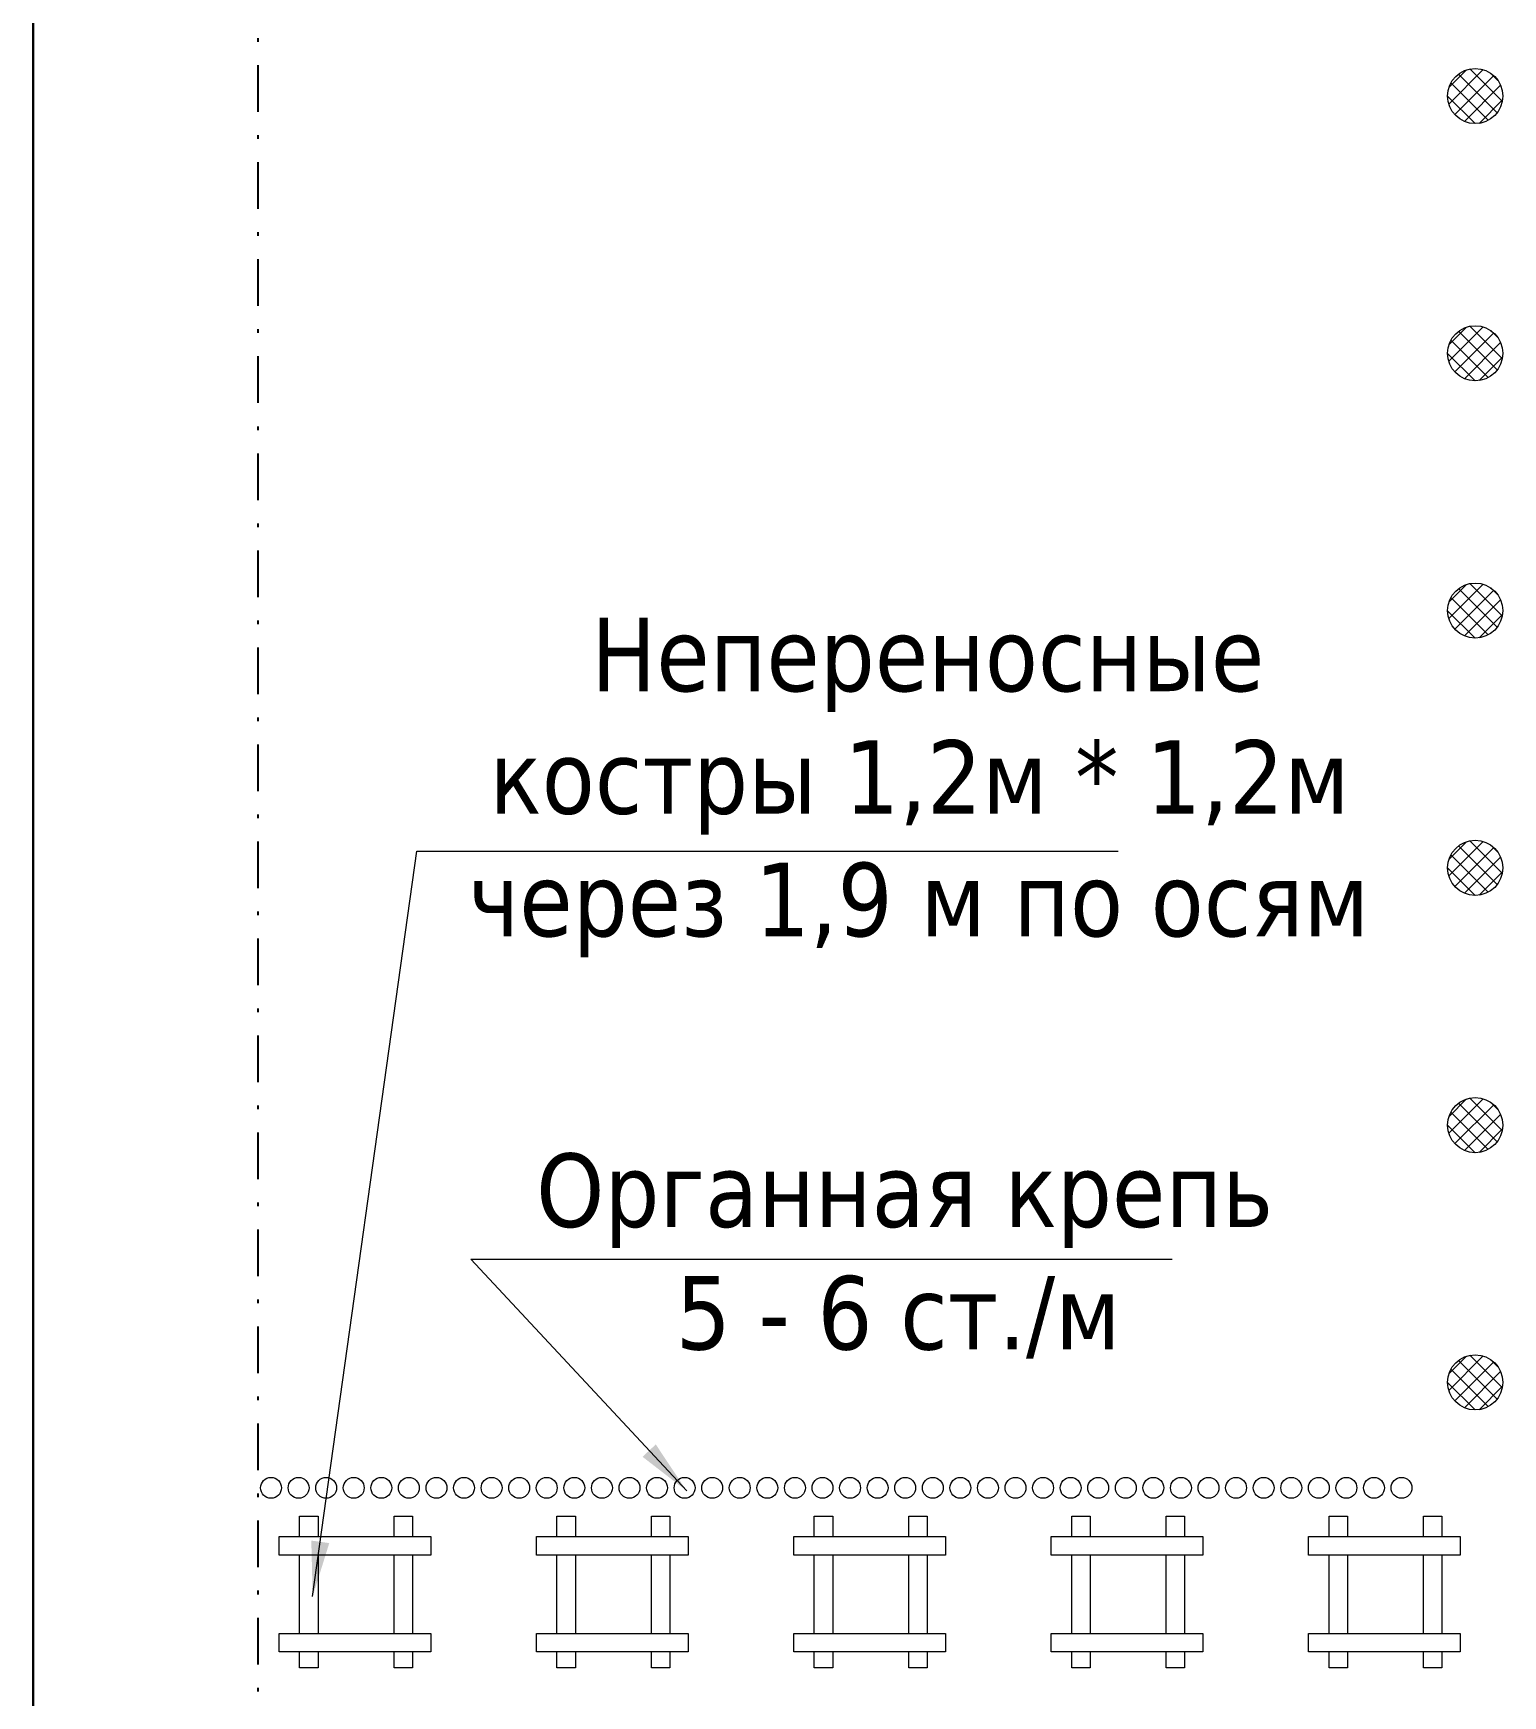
# Model space of a CAD drawing. Header units: millimetres. Extents: x 1757 to 4342, y -1901 to 53.
# Drawn here: x 3719.16 to 3759.13, y -450.64 to -405.41 of the extents above; entities that cross this region are included whole.
import ezdxf

# ---------------------------------------------------------------- set-up
doc = ezdxf.new("R2010")
doc.units = ezdxf.units.MM
doc.header["$LTSCALE"] = 0.1
doc.linetypes.add('DASHDOT', pattern=[25.4, 12.7, -6.35, 0, -6.35])
doc.styles.add('стиль', font='TAHOMA.TTF')
doc.dimstyles.new('Копия DIN', dxfattribs={"dimtxt": 2, "dimasz": 2.5, "dimexe": 0.5, "dimexo": 0.625, "dimtad": 0, "dimdec": 0, "dimlfac": 100, "dimzin": 4, "dimdsep": 46, "dimtxsty": 'стиль', "dimcen": 2.5, "dimclre": 256, "dimclrt": 256, "dimadec": 0, "dimazin": 2, "dimtfac": 1, "dimtdec": 0, "dimtmove": 0, "dimatfit": 3, "dimfxl": 1.25, "dimtvp": 1, "dimtolj": 1, "dimtzin": 0, "dimlwd": 0, "dimarcsym": 0})

msp = doc.modelspace()

# ---------------------------------------------------------------- hatches: boundary and pattern name
at = {"lineweight": 0}
h = msp.add_hatch(dxfattribs=at)
h.set_pattern_fill('NET', scale=0.1, angle=45, style=0)
h.set_pattern_definition([(45, (2018.50238, 48.72986), (-0.224506403, 0.224506403), []), (135, (2018.50238, 48.72986), (-0.224506403, -0.224506403), [])])
edge = h.paths.add_edge_path()
edge.add_arc((3758.38, -407.116), 0.75, 0, 360)
h = msp.add_hatch(dxfattribs=at)
h.set_pattern_fill('NET', scale=0.1, angle=45, style=0)
h.set_pattern_definition([(45, (2018.50238, 41.72986), (-0.224506403, 0.224506403), []), (135, (2018.50238, 41.72986), (-0.224506403, -0.224506403), [])])
edge = h.paths.add_edge_path()
edge.add_arc((3758.38, -414.116), 0.75, 0, 360)
h = msp.add_hatch(dxfattribs=at)
h.set_pattern_fill('NET', scale=0.1, angle=45, style=0)
h.set_pattern_definition([(45, (2018.50238, 34.72986), (-0.224506403, 0.224506403), []), (135, (2018.50238, 34.72986), (-0.224506403, -0.224506403), [])])
edge = h.paths.add_edge_path()
edge.add_arc((3758.38, -421.116), 0.75, 0, 360)
h = msp.add_hatch(dxfattribs=at)
h.set_pattern_fill('NET', scale=0.1, angle=45, style=0)
h.set_pattern_definition([(45, (2018.50238, 27.72986), (-0.224506403, 0.224506403), []), (135, (2018.50238, 27.72986), (-0.224506403, -0.224506403), [])])
edge = h.paths.add_edge_path()
edge.add_arc((3758.38, -428.116), 0.75, 0, 360)
h = msp.add_hatch(dxfattribs=at)
h.set_pattern_fill('NET', scale=0.1, angle=45, style=0)
h.set_pattern_definition([(45, (2018.50238, 20.72986), (-0.224506403, 0.224506403), []), (135, (2018.50238, 20.72986), (-0.224506403, -0.224506403), [])])
edge = h.paths.add_edge_path()
edge.add_arc((3758.38, -435.116), 0.75, 0, 360)
h = msp.add_hatch(dxfattribs=at)
h.set_pattern_fill('NET', scale=0.1, angle=45, style=0)
h.set_pattern_definition([(45, (2018.50238, 13.72986), (-0.224506403, 0.224506403), []), (135, (2018.50238, 13.72986), (-0.224506403, -0.224506403), [])])
edge = h.paths.add_edge_path()
edge.add_arc((3758.38, -442.116), 0.75, 0, 360)

# ---------------------------------------------------------------- linework, layer by layer
at = {"color": 7, "linetype": 'ByBlock', "lineweight": 30}
msp.add_line((3719.16, -274.836), (3719.16, -684.836), dxfattribs=at)
at = {"color": 7, "linetype": 'DASHDOT'}
msp.add_line((3725.272, -287.478), (3725.272, -480.1), dxfattribs=at)
at = {"color": 7, "linetype": 'ByBlock', "lineweight": 15}
for points in [[(3726.405, -446.311), (3726.405, -445.754), (3726.908, -445.754), (3726.908, -446.311)], [(3728.973, -446.311), (3728.973, -445.754), (3729.476, -445.754), (3729.476, -446.311)], [(3733.405, -446.311), (3733.405, -445.754), (3733.908, -445.754), (3733.908, -446.311)], [(3735.973, -446.311), (3735.973, -445.754), (3736.476, -445.754), (3736.476, -446.311)], [(3740.405, -446.311), (3740.405, -445.754), (3740.908, -445.754), (3740.908, -446.311)], [(3742.973, -446.311), (3742.973, -445.754), (3743.476, -445.754), (3743.476, -446.311)], [(3747.405, -446.311), (3747.405, -445.754), (3747.908, -445.754), (3747.908, -446.311)], [(3749.973, -446.311), (3749.973, -445.754), (3750.476, -445.754), (3750.476, -446.311)], [(3754.405, -446.311), (3754.405, -445.754), (3754.908, -445.754), (3754.908, -446.311)], [(3756.973, -446.311), (3756.973, -445.754), (3757.476, -445.754), (3757.476, -446.311)], [(3726.405, -448.948), (3726.405, -446.814)], [(3726.908, -446.814), (3726.908, -448.948)], [(3728.973, -448.948), (3728.973, -446.814)], [(3729.476, -446.814), (3729.476, -448.948)], [(3733.405, -448.948), (3733.405, -446.814)], [(3733.908, -446.814), (3733.908, -448.948)], [(3735.973, -448.948), (3735.973, -446.814)], [(3736.476, -446.814), (3736.476, -448.948)], [(3740.405, -448.948), (3740.405, -446.814)], [(3740.908, -446.814), (3740.908, -448.948)], [(3742.973, -448.948), (3742.973, -446.814)], [(3743.476, -446.814), (3743.476, -448.948)], [(3747.405, -448.948), (3747.405, -446.814)], [(3747.908, -446.814), (3747.908, -448.948)], [(3749.973, -448.948), (3749.973, -446.814)], [(3750.476, -446.814), (3750.476, -448.948)], [(3754.405, -448.948), (3754.405, -446.814)], [(3754.908, -446.814), (3754.908, -448.948)], [(3756.973, -448.948), (3756.973, -446.814)], [(3757.476, -446.814), (3757.476, -448.948)], [(3726.908, -449.45), (3726.908, -449.881), (3726.405, -449.881), (3726.405, -449.45)], [(3729.476, -449.45), (3729.476, -449.881), (3728.973, -449.881), (3728.973, -449.45)], [(3733.908, -449.45), (3733.908, -449.881), (3733.405, -449.881), (3733.405, -449.45)], [(3736.476, -449.45), (3736.476, -449.881), (3735.973, -449.881), (3735.973, -449.45)], [(3740.908, -449.45), (3740.908, -449.881), (3740.405, -449.881), (3740.405, -449.45)], [(3743.476, -449.45), (3743.476, -449.881), (3742.973, -449.881), (3742.973, -449.45)], [(3747.908, -449.45), (3747.908, -449.881), (3747.405, -449.881), (3747.405, -449.45)], [(3750.476, -449.45), (3750.476, -449.881), (3749.973, -449.881), (3749.973, -449.45)], [(3754.908, -449.45), (3754.908, -449.881), (3754.405, -449.881), (3754.405, -449.45)], [(3757.476, -449.45), (3757.476, -449.881), (3756.973, -449.881), (3756.973, -449.45)]]:
    msp.add_lwpolyline(points, dxfattribs=at)
for points in [[(3725.847, -446.814), (3725.847, -446.311), (3729.974, -446.311), (3729.974, -446.814)], [(3732.847, -446.814), (3732.847, -446.311), (3736.974, -446.311), (3736.974, -446.814)], [(3739.847, -446.814), (3739.847, -446.311), (3743.974, -446.311), (3743.974, -446.814)], [(3746.847, -446.814), (3746.847, -446.311), (3750.974, -446.311), (3750.974, -446.814)], [(3753.847, -446.814), (3753.847, -446.311), (3757.974, -446.311), (3757.974, -446.814)], [(3725.847, -449.45), (3725.847, -448.948), (3729.974, -448.948), (3729.974, -449.45)], [(3732.847, -449.45), (3732.847, -448.948), (3736.974, -448.948), (3736.974, -449.45)], [(3739.847, -449.45), (3739.847, -448.948), (3743.974, -448.948), (3743.974, -449.45)], [(3746.847, -449.45), (3746.847, -448.948), (3750.974, -448.948), (3750.974, -449.45)], [(3753.847, -449.45), (3753.847, -448.948), (3757.974, -448.948), (3757.974, -449.45)]]:
    msp.add_lwpolyline(points, close=True, dxfattribs=at)
at = {"color": 7, "lineweight": 15}
for centre in [(3758.38, -407.116), (3758.38, -414.116), (3758.38, -421.116), (3758.38, -428.116), (3758.38, -435.116), (3758.38, -442.116)]:
    msp.add_circle(centre, 0.75, dxfattribs=at)
at = {"color": 7, "linetype": 'ByBlock', "lineweight": 15}
for centre in [(3725.627, -444.986), (3726.377, -444.986), (3727.127, -444.986), (3727.877, -444.986), (3728.627, -444.986), (3729.377, -444.986), (3730.127, -444.986), (3730.877, -444.986), (3731.627, -444.986), (3732.377, -444.986), (3733.127, -444.986), (3733.877, -444.986), (3734.627, -444.986), (3735.377, -444.986), (3736.127, -444.986), (3736.877, -444.986), (3737.627, -444.986), (3738.377, -444.986), (3739.127, -444.986), (3739.877, -444.986), (3740.627, -444.986), (3741.377, -444.986), (3742.127, -444.986), (3742.877, -444.986), (3743.627, -444.986), (3744.377, -444.986), (3745.127, -444.986), (3745.877, -444.986), (3746.627, -444.986), (3747.377, -444.986), (3748.127, -444.986), (3748.877, -444.986), (3749.627, -444.986), (3750.377, -444.986), (3751.127, -444.986), (3751.877, -444.986), (3752.627, -444.986), (3753.377, -444.986), (3754.127, -444.986), (3754.877, -444.986), (3755.627, -444.986), (3756.377, -444.986)]:
    msp.add_circle(centre, 0.284, dxfattribs=at)

# ---------------------------------------------------------------- texts
at = {"color": 7, "char_height": 2, "width": 79.3281, "attachment_point": 1, "style": 'стиль'}
for s, insert in [('\\pi30.559;Непереносные \\P\\pi27.792;костры 1,2м * 1,2м\\P\\pi27.212;через 1,9 м по осям', (3703.774, -421.309)), ('\\pi29.652;Органная крепь\\P\\pi33.45;5 - 6 ст./м', (3703.186, -435.886))]:
    msp.add_mtext(s, dxfattribs=dict(at, insert=insert))

# ---------------------------------------------------------------- leaders
at = {"color": 7, "lineweight": 0}
for points in [[(3726.76, -447.94), (3729.592, -427.66), (3748.668, -427.66)], [(3736.935, -445.07), (3731.063, -438.766), (3750.14, -438.766)]]:
    msp.add_leader(points, dimstyle='Копия DIN', override={"dimtxt": 1.2, "dimasz": 1.5, "dimgap": 0.625, "dimtad": 0}, dxfattribs=at)

doc.saveas('drawing.dxf')
